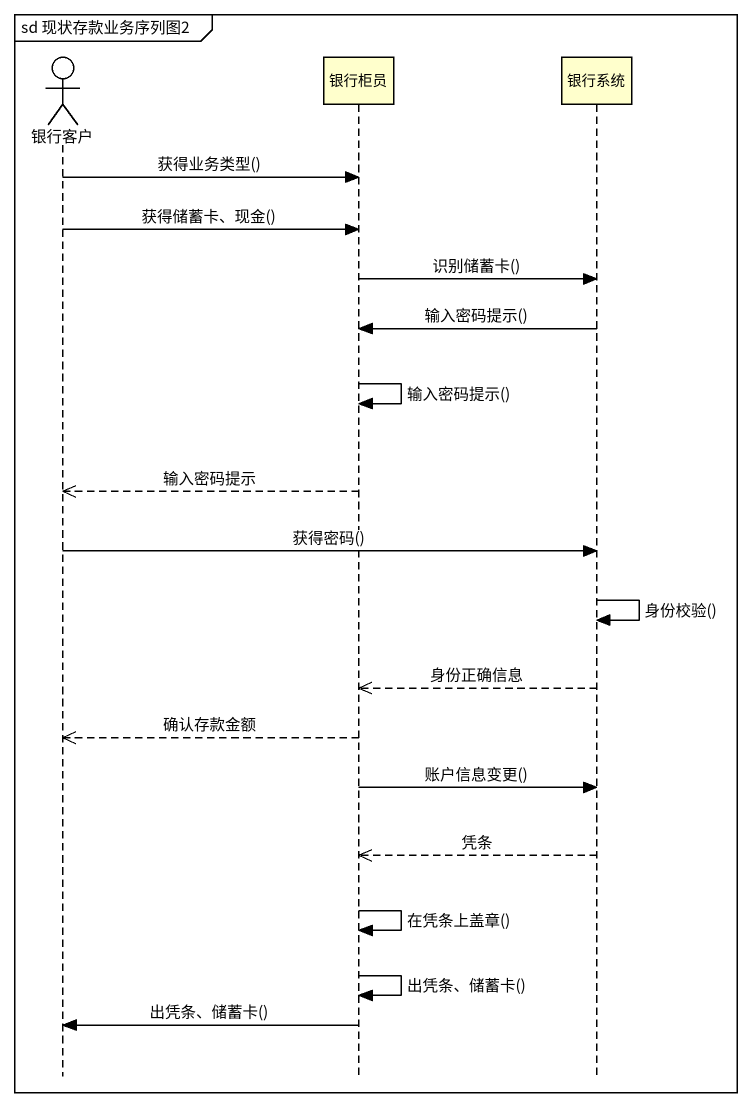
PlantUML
@startuml
mainframe sd 现状存款业务序列图2
hide footbox
actor 银行客户
participant 银行柜员
participant 银行系统

银行客户 -> 银行柜员 : 获得业务类型()
银行客户 -> 银行柜员 : 获得储蓄卡、现金()
银行柜员 -> 银行系统 : 识别储蓄卡()
银行系统 -> 银行柜员 : 输入密码提示()
银行柜员 -> 银行柜员 : 输入密码提示()
银行柜员 -->> 银行客户 : 输入密码提示
银行客户 -> 银行系统 : 获得密码()
银行系统 -> 银行系统 : 身份校验()
银行系统 -->> 银行柜员 : 身份正确信息
银行柜员 -->> 银行客户 : 确认存款金额
银行柜员 -> 银行系统 : 账户信息变更()
银行系统 -->> 银行柜员 : 凭条
银行柜员 -> 银行柜员 : 在凭条上盖章()
银行柜员 -> 银行柜员 : 出凭条、储蓄卡()
银行柜员 -> 银行客户 : 出凭条、储蓄卡()
@enduml
